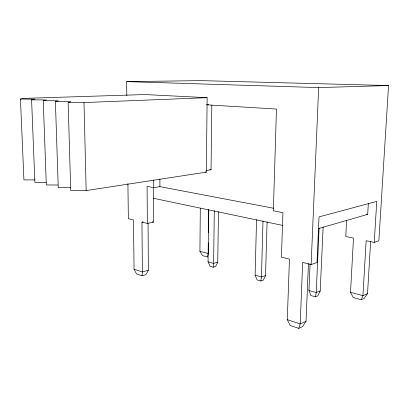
<?xml version="1.0" encoding="UTF-8"?>
<svg xmlns="http://www.w3.org/2000/svg" width="409" height="409" viewBox="0 0 409 409"><rect width="100%" height="100%" fill="white"/><g stroke="black" fill="none" stroke-linecap="round" stroke-linejoin="round"><path stroke-width="0.61" d="M208.391 242.818L208.268 253.554L207.547 257.021L202.46 255.61L199.919 251.279L200.298 208.237M70.839 187.736L58.247 187.67L55.404 101.555L70.9 101.657L68.139 102.465L70.721 190.497L86.171 190.584L206.351 172.133L207.138 97.685L144.868 94.551L23.978 98.39L20.45 99.06L23.926 179.878L35.021 179.94M218.467 211.78L217.746 262.174L215.65 266.479L213.253 267.205L210.037 266.274L208.053 261.821L208.646 209.587M208.503 232.716L208.769 209.357M206.044 170.543L211.049 169.791L211.821 105.072M214.301 210.604L213.61 263.401L213.253 267.205M267.087 221.975L265.538 275.594L263.268 280.17L260.86 281.009L257.133 279.93L255.119 275.201L256.545 219.74M262.997 220.932L261.453 276.995L260.86 281.009M308.437 263.606L306.034 321.305L302.604 326.612L298.759 328.371L290.252 325.518L287.287 319.674L289.46 259.137L281.428 257.123L282.916 212.644L273.355 210.799L276.464 109.05L206.77 104.827M323.13 226.959L320.211 290.947L317.793 295.825L315.365 296.832L310.932 295.543L308.953 290.497L310.083 263.718M298.759 328.371L300.206 323.928L302.66 262.455L311.137 264.587L318.657 87.582L388.55 85.547L378.857 240.789L374.245 242.409L366.147 240.732L362.926 295.671L361.249 299.751L353.207 297.517L350.523 292.297L353.494 238.104L345.774 236.504L346.633 220.149M319.092 228.125L316.234 292.568L315.365 296.832M318.32 228.641L367.696 214.342L368.345 203.191M361.249 299.751L364.24 298.381L367.522 293.601L370.636 241.673M374.245 242.409L376.75 201.407L319.035 216.893L317.016 262.522L311.137 264.587M127.915 183.61L128.354 218.667L133.513 219.96L134.05 269.194L136.524 273.923L142.01 275.763L142.373 271.934L141.954 222.082L143.17 221.826M148.058 223.345L148.37 270.262L145.957 274.638L142.01 275.763M306.034 321.305L300.206 323.928L287.287 319.674M367.522 293.601L362.926 295.671L350.523 292.297M320.211 290.947L316.234 292.568L308.953 290.497M265.538 275.594L261.453 276.995L255.119 275.201M217.746 262.174L213.61 263.401L208.053 261.821M148.37 270.262L142.373 271.934L134.05 269.194M55.404 101.555L58.39 100.788L43.236 100.686L46.314 184.96L58.017 185.021M43.236 100.686L46.421 99.954L31.595 99.857L34.883 182.363L46.212 182.424M141.954 222.082L147.342 223.437L153.436 222.138L153.268 187.828M31.595 99.857L34.964 99.157L20.45 99.06M147.342 223.437L147.092 186.366L153.753 187.654L159.919 186.642L273.785 208.288M206.765 104.689L208.667 104.592M68.139 102.465L83.988 102.567L207.138 97.685M126.821 95.65L126.647 81.626L201.238 80.629L388.55 85.547M126.647 81.626L318.657 87.582M209.797 169.602L211.049 169.791M205.17 171.949L206.351 172.133M366.449 214.122L367.696 214.342M153.319 198.253L282.777 225.441M152.24 221.842L153.436 222.138M199.919 251.279L208.268 253.554M83.988 102.567L86.171 190.584M153.712 180.006L153.753 187.654M159.899 179.055L159.919 186.642"/></g></svg>
